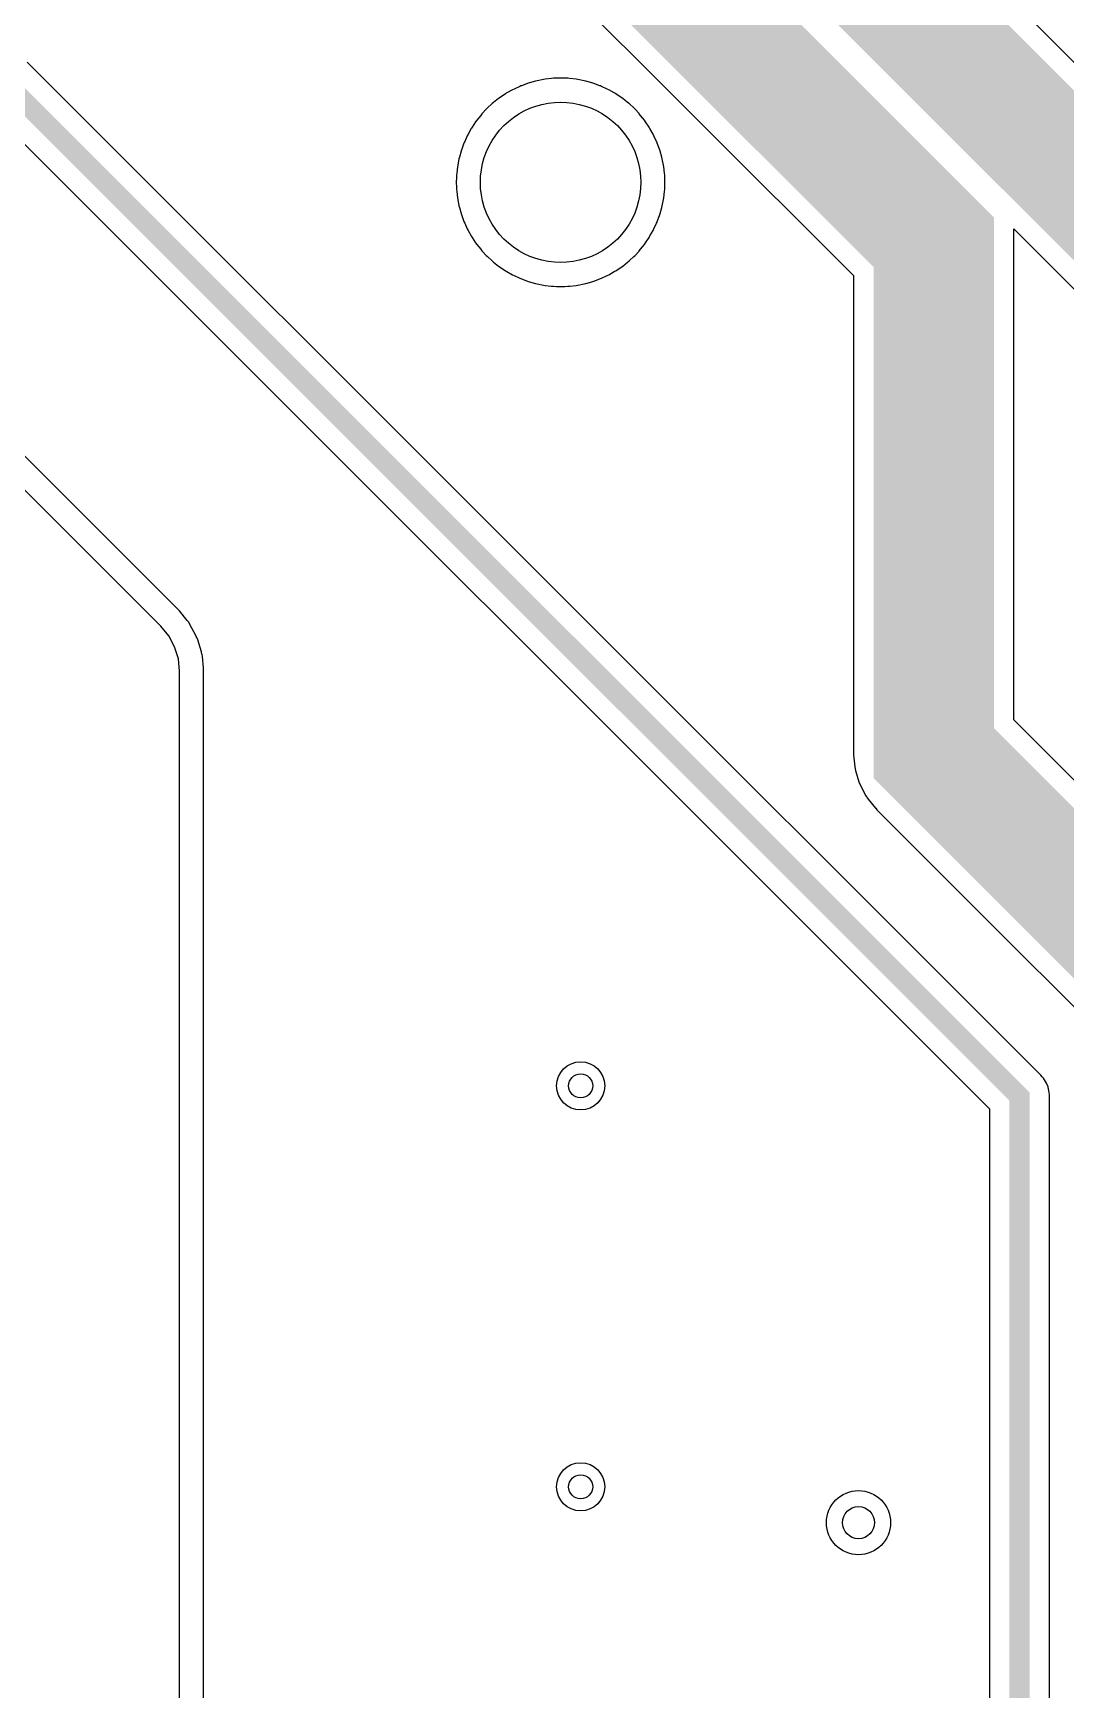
# Model space of a CAD drawing. Header units: millimetres. Extents: x -74 to 74, y -33 to 26.
# Drawn here: x -41.82 to -28.95, y -22.53 to -1.87 of the extents above; entities that cross this region are included whole.
import ezdxf

# ---------------------------------------------------------------- set-up
doc = ezdxf.new("R2010")
doc.units = ezdxf.units.MM
for name, color, linetype in [('COBRE_BAIXO', 7, 'Continuous'), ('COBRE_CIMA', 7, 'Continuous'), ('CONTORNO', 7, 'Continuous'), ('FUROS', 7, 'Continuous'), ('PLANO_GND_BAIXO', 7, 'Continuous'), ('PLANO_GND_CIMA', 7, 'Continuous'), ('VIAS', 7, 'Continuous')]:
    doc.layers.add(name, color=color, linetype=linetype)

msp = doc.modelspace()

# ---------------------------------------------------------------- linework, layer by layer
at = {"layer": 'COBRE_BAIXO', "const_width": 0.25}
msp.add_lwpolyline([(-24.342, -24.181), (-24.342, -26.009), (-25.972, -27.639), (-28.171, -27.639), (-29.53, -26.28), (-29.53, -15.133), (-42.274, -2.389), (-42.274, 1.428), (-43.581, 2.735)], dxfattribs=at)
at = {"layer": 'COBRE_CIMA', "const_width": 1.5}
for points in [[(-24.375, -8.125), (-35.04, 2.54), (-35.6, 2.54)], [(-26.55, -14.9), (-30.6, -10.85), (-30.6, -4.48), (-35.08, 0), (-35.6, 0)]]:
    msp.add_lwpolyline(points, dxfattribs=at)
at = {"layer": 'CONTORNO'}
msp.add_lwpolyline([(0, -30), (-20.25, -30), (-20.251, -30), (-21, -30), (-24, -33), (-39, -33), (-39.174, -32.985), (-39.342, -32.94), (-39.5, -32.866), (-39.643, -32.766), (-39.766, -32.643), (-39.866, -32.5), (-39.94, -32.342), (-39.985, -32.174), (-40, -32), (-40, -31), (-40, -28.4), (-40, -9.831), (-40.015, -9.675), (-40.061, -9.525), (-40.135, -9.387), (-40.234, -9.266), (-44.766, -4.734)], dxfattribs=at)
at = {"layer": 'FUROS'}
msp.add_lwpolyline([(-34.25, -3.733), (-34.253, -3.811), (-34.262, -3.889), (-34.278, -3.966), (-34.299, -4.042), (-34.326, -4.116), (-34.359, -4.187), (-34.397, -4.255), (-34.441, -4.321), (-34.49, -4.382), (-34.543, -4.44), (-34.601, -4.493), (-34.662, -4.542), (-34.728, -4.586), (-34.796, -4.624), (-34.867, -4.657), (-34.941, -4.684), (-35.017, -4.705), (-35.094, -4.721), (-35.172, -4.73), (-35.25, -4.733), (-35.328, -4.73), (-35.406, -4.721), (-35.483, -4.705), (-35.559, -4.684), (-35.633, -4.657), (-35.704, -4.624), (-35.772, -4.586), (-35.838, -4.542), (-35.899, -4.493), (-35.957, -4.44), (-36.01, -4.382), (-36.059, -4.321), (-36.103, -4.255), (-36.141, -4.187), (-36.174, -4.116), (-36.201, -4.042), (-36.222, -3.966), (-36.238, -3.889), (-36.247, -3.811), (-36.25, -3.733), (-36.247, -3.655), (-36.238, -3.577), (-36.222, -3.5), (-36.201, -3.424), (-36.174, -3.35), (-36.141, -3.279), (-36.103, -3.211), (-36.059, -3.145), (-36.01, -3.084), (-35.957, -3.026), (-35.899, -2.973), (-35.838, -2.924), (-35.772, -2.88), (-35.704, -2.842), (-35.633, -2.809), (-35.559, -2.782), (-35.483, -2.761), (-35.406, -2.745), (-35.328, -2.736), (-35.25, -2.733), (-35.172, -2.736), (-35.094, -2.745), (-35.017, -2.761), (-34.941, -2.782), (-34.867, -2.809), (-34.796, -2.842), (-34.728, -2.88), (-34.662, -2.924), (-34.601, -2.973), (-34.543, -3.026), (-34.49, -3.084), (-34.441, -3.145), (-34.397, -3.211), (-34.359, -3.279), (-34.326, -3.35), (-34.299, -3.424), (-34.278, -3.5), (-34.262, -3.577), (-34.253, -3.655)], close=True, dxfattribs=at)
at = {"layer": 'PLANO_GND_BAIXO'}
for points in [[(-29.155, -24.573), (-29.155, -15.133), (-29.155, -15.133), (-29.156, -15.121), (-29.156, -15.108), (-29.156, -15.108), (-29.159, -15.084), (-29.159, -15.084), (-29.168, -15.036), (-29.168, -15.036), (-29.172, -15.023), (-29.175, -15.013), (-29.175, -15.013), (-29.194, -14.967), (-29.206, -14.946), (-29.233, -14.905), (-29.233, -14.905), (-29.248, -14.886), (-29.265, -14.868), (-29.265, -14.868), (-41.899, -2.234)], [(-42.539, -2.654), (-29.905, -15.288), (-29.905, -26.28)], [(-39.7, -31.987), (-39.7, -9.831), (-39.7, -9.831), (-39.701, -9.802), (-39.701, -9.802), (-39.703, -9.787), (-39.716, -9.646), (-39.72, -9.621), (-39.721, -9.617), (-39.721, -9.616), (-39.728, -9.587), (-39.728, -9.587), (-39.774, -9.437), (-39.784, -9.41), (-39.784, -9.409), (-39.791, -9.396), (-39.797, -9.383), (-39.797, -9.383), (-39.871, -9.245), (-39.886, -9.22), (-39.903, -9.197), (-40.002, -9.076), (-40.002, -9.076), (-40.022, -9.054), (-40.022, -9.054), (-42.036, -7.04)]]:
    msp.add_lwpolyline(points, dxfattribs=at)
msp.add_lwpolyline([(-33.983, -4.025), (-33.968, -3.948), (-33.964, -3.925), (-33.964, -3.925), (-33.955, -3.847), (-33.953, -3.823), (-33.953, -3.823), (-33.952, -3.784), (-33.95, -3.745), (-33.95, -3.745), (-33.95, -3.721), (-33.95, -3.721), (-33.952, -3.682), (-33.953, -3.643), (-33.953, -3.643), (-33.955, -3.619), (-33.964, -3.541), (-33.964, -3.541), (-33.968, -3.518), (-33.983, -3.441), (-33.983, -3.441), (-33.989, -3.418), (-33.989, -3.418), (-34.01, -3.343), (-34.01, -3.342), (-34.017, -3.32), (-34.045, -3.246), (-34.045, -3.246), (-34.048, -3.237), (-34.054, -3.224), (-34.087, -3.153), (-34.097, -3.132), (-34.136, -3.064), (-34.136, -3.064), (-34.141, -3.056), (-34.148, -3.044), (-34.148, -3.044), (-34.191, -2.979), (-34.206, -2.959), (-34.254, -2.898), (-34.269, -2.88), (-34.269, -2.88), (-34.273, -2.876), (-34.322, -2.822), (-34.322, -2.822), (-34.339, -2.805), (-34.339, -2.805), (-34.392, -2.756), (-34.397, -2.752), (-34.397, -2.752), (-34.415, -2.737), (-34.476, -2.688), (-34.496, -2.675), (-34.561, -2.631), (-34.561, -2.631), (-34.573, -2.623), (-34.581, -2.619), (-34.581, -2.619), (-34.649, -2.58), (-34.67, -2.57), (-34.741, -2.537), (-34.754, -2.531), (-34.763, -2.528), (-34.763, -2.528), (-34.837, -2.501), (-34.859, -2.493), (-34.86, -2.493), (-34.935, -2.472), (-34.935, -2.472), (-34.958, -2.466), (-34.958, -2.466), (-35.035, -2.451), (-35.058, -2.447), (-35.058, -2.447), (-35.136, -2.438), (-35.16, -2.436), (-35.16, -2.436), (-35.199, -2.435), (-35.238, -2.433), (-35.238, -2.433), (-35.262, -2.433), (-35.262, -2.433), (-35.301, -2.435), (-35.34, -2.436), (-35.34, -2.436), (-35.364, -2.438), (-35.442, -2.447), (-35.442, -2.447), (-35.465, -2.451), (-35.542, -2.466), (-35.542, -2.466), (-35.565, -2.472), (-35.565, -2.472), (-35.64, -2.493), (-35.641, -2.493), (-35.663, -2.501), (-35.737, -2.528), (-35.737, -2.528), (-35.746, -2.531), (-35.759, -2.537), (-35.83, -2.57), (-35.851, -2.58), (-35.919, -2.619), (-35.919, -2.619), (-35.927, -2.623), (-35.939, -2.631), (-35.939, -2.631), (-36.004, -2.675), (-36.024, -2.688), (-36.085, -2.737), (-36.103, -2.752), (-36.103, -2.752), (-36.108, -2.756), (-36.161, -2.805), (-36.161, -2.805), (-36.178, -2.822), (-36.178, -2.822), (-36.227, -2.876), (-36.231, -2.88), (-36.231, -2.88), (-36.246, -2.898), (-36.294, -2.959), (-36.309, -2.979), (-36.352, -3.044), (-36.352, -3.044), (-36.359, -3.056), (-36.364, -3.064), (-36.364, -3.064), (-36.403, -3.132), (-36.413, -3.153), (-36.446, -3.224), (-36.452, -3.237), (-36.455, -3.246), (-36.455, -3.246), (-36.483, -3.32), (-36.49, -3.342), (-36.49, -3.343), (-36.511, -3.418), (-36.511, -3.418), (-36.517, -3.441), (-36.517, -3.441), (-36.532, -3.518), (-36.536, -3.541), (-36.536, -3.541), (-36.545, -3.619), (-36.547, -3.643), (-36.547, -3.643), (-36.548, -3.682), (-36.55, -3.721), (-36.55, -3.721), (-36.55, -3.745), (-36.55, -3.745), (-36.548, -3.784), (-36.547, -3.823), (-36.547, -3.823), (-36.545, -3.847), (-36.536, -3.925), (-36.536, -3.925), (-36.532, -3.948), (-36.517, -4.025), (-36.517, -4.025), (-36.511, -4.048), (-36.511, -4.048), (-36.49, -4.123), (-36.49, -4.123), (-36.483, -4.146), (-36.455, -4.22), (-36.455, -4.22), (-36.452, -4.229), (-36.446, -4.242), (-36.413, -4.313), (-36.403, -4.334), (-36.364, -4.402), (-36.364, -4.402), (-36.359, -4.41), (-36.352, -4.422), (-36.352, -4.422), (-36.309, -4.487), (-36.294, -4.507), (-36.246, -4.568), (-36.231, -4.586), (-36.231, -4.586), (-36.227, -4.59), (-36.178, -4.644), (-36.178, -4.644), (-36.161, -4.66), (-36.161, -4.66), (-36.108, -4.71), (-36.103, -4.714), (-36.103, -4.714), (-36.085, -4.729), (-36.024, -4.777), (-36.004, -4.792), (-35.939, -4.835), (-35.939, -4.835), (-35.927, -4.843), (-35.919, -4.847), (-35.919, -4.847), (-35.851, -4.886), (-35.83, -4.896), (-35.759, -4.929), (-35.746, -4.934), (-35.737, -4.938), (-35.737, -4.938), (-35.663, -4.965), (-35.641, -4.973), (-35.64, -4.973), (-35.565, -4.994), (-35.565, -4.994), (-35.542, -5), (-35.542, -5), (-35.465, -5.015), (-35.442, -5.019), (-35.442, -5.019), (-35.364, -5.028), (-35.34, -5.03), (-35.34, -5.03), (-35.301, -5.031), (-35.262, -5.033), (-35.262, -5.033), (-35.238, -5.033), (-35.238, -5.033), (-35.199, -5.031), (-35.16, -5.03), (-35.16, -5.03), (-35.136, -5.028), (-35.058, -5.019), (-35.058, -5.019), (-35.035, -5.015), (-34.958, -5), (-34.958, -5), (-34.935, -4.994), (-34.935, -4.994), (-34.86, -4.973), (-34.859, -4.973), (-34.837, -4.965), (-34.763, -4.938), (-34.763, -4.938), (-34.754, -4.934), (-34.741, -4.929), (-34.67, -4.896), (-34.649, -4.886), (-34.581, -4.847), (-34.581, -4.847), (-34.573, -4.843), (-34.561, -4.835), (-34.561, -4.835), (-34.496, -4.792), (-34.476, -4.777), (-34.415, -4.729), (-34.397, -4.714), (-34.397, -4.714), (-34.392, -4.71), (-34.339, -4.66), (-34.339, -4.66), (-34.322, -4.644), (-34.322, -4.644), (-34.273, -4.59), (-34.269, -4.586), (-34.269, -4.586), (-34.254, -4.568), (-34.206, -4.507), (-34.191, -4.487), (-34.148, -4.422), (-34.148, -4.422), (-34.141, -4.41), (-34.136, -4.402), (-34.136, -4.402), (-34.097, -4.334), (-34.087, -4.313), (-34.054, -4.242), (-34.048, -4.229), (-34.045, -4.22), (-34.045, -4.22), (-34.017, -4.146), (-34.01, -4.123), (-34.01, -4.123), (-33.989, -4.048), (-33.989, -4.048), (-33.983, -4.025), (-33.983, -4.025)], close=True, dxfattribs=at)
at = {"layer": 'PLANO_GND_CIMA'}
for points in [[(-23.475, -7.611), (-32.745, 1.66)], [(-35.426, -1.069), (-31.6, -4.894), (-31.6, -10.85), (-31.6, -10.85), (-31.599, -10.874), (-31.599, -10.874), (-31.584, -11.021), (-31.575, -11.069), (-31.575, -11.069), (-31.532, -11.21), (-31.513, -11.255), (-31.444, -11.384), (-31.417, -11.425), (-31.324, -11.539), (-31.323, -11.539), (-31.307, -11.557), (-31.307, -11.557), (-27.257, -15.607)], [(-25.843, -14.193), (-29.6, -10.436), (-29.6, -4.48), (-29.6, -4.314), (-25.082, -8.832)], [(-39.7, -31.987), (-39.7, -9.831), (-39.7, -9.831), (-39.701, -9.802), (-39.701, -9.802), (-39.703, -9.787), (-39.716, -9.646), (-39.72, -9.621), (-39.721, -9.617), (-39.721, -9.616), (-39.728, -9.587), (-39.728, -9.587), (-39.774, -9.437), (-39.784, -9.41), (-39.784, -9.409), (-39.791, -9.396), (-39.797, -9.383), (-39.797, -9.383), (-39.871, -9.245), (-39.886, -9.22), (-39.903, -9.197), (-40.002, -9.076), (-40.002, -9.076), (-40.022, -9.054), (-40.022, -9.054), (-42.036, -7.04)]]:
    msp.add_lwpolyline(points, dxfattribs=at)
msp.add_lwpolyline([(-33.983, -4.025), (-33.968, -3.948), (-33.964, -3.925), (-33.964, -3.925), (-33.955, -3.847), (-33.953, -3.823), (-33.953, -3.823), (-33.952, -3.784), (-33.95, -3.745), (-33.95, -3.745), (-33.95, -3.721), (-33.95, -3.721), (-33.952, -3.682), (-33.953, -3.643), (-33.953, -3.643), (-33.955, -3.619), (-33.964, -3.541), (-33.964, -3.541), (-33.968, -3.518), (-33.983, -3.441), (-33.983, -3.441), (-33.989, -3.418), (-33.989, -3.418), (-34.01, -3.343), (-34.01, -3.342), (-34.017, -3.32), (-34.045, -3.246), (-34.045, -3.246), (-34.048, -3.237), (-34.054, -3.224), (-34.087, -3.153), (-34.097, -3.132), (-34.136, -3.064), (-34.136, -3.064), (-34.141, -3.056), (-34.148, -3.044), (-34.148, -3.044), (-34.191, -2.979), (-34.206, -2.959), (-34.254, -2.898), (-34.269, -2.88), (-34.269, -2.88), (-34.273, -2.876), (-34.322, -2.822), (-34.322, -2.822), (-34.339, -2.805), (-34.339, -2.805), (-34.392, -2.756), (-34.397, -2.752), (-34.397, -2.752), (-34.415, -2.737), (-34.476, -2.688), (-34.496, -2.675), (-34.561, -2.631), (-34.561, -2.631), (-34.573, -2.623), (-34.581, -2.619), (-34.581, -2.619), (-34.649, -2.58), (-34.67, -2.57), (-34.741, -2.537), (-34.754, -2.531), (-34.763, -2.528), (-34.763, -2.528), (-34.837, -2.501), (-34.859, -2.493), (-34.86, -2.493), (-34.935, -2.472), (-34.935, -2.472), (-34.958, -2.466), (-34.958, -2.466), (-35.035, -2.451), (-35.058, -2.447), (-35.058, -2.447), (-35.136, -2.438), (-35.16, -2.436), (-35.16, -2.436), (-35.199, -2.435), (-35.238, -2.433), (-35.238, -2.433), (-35.262, -2.433), (-35.262, -2.433), (-35.301, -2.435), (-35.34, -2.436), (-35.34, -2.436), (-35.364, -2.438), (-35.442, -2.447), (-35.442, -2.447), (-35.465, -2.451), (-35.542, -2.466), (-35.542, -2.466), (-35.565, -2.472), (-35.565, -2.472), (-35.64, -2.493), (-35.641, -2.493), (-35.663, -2.501), (-35.737, -2.528), (-35.737, -2.528), (-35.746, -2.531), (-35.759, -2.537), (-35.83, -2.57), (-35.851, -2.58), (-35.919, -2.619), (-35.919, -2.619), (-35.927, -2.623), (-35.939, -2.631), (-35.939, -2.631), (-36.004, -2.675), (-36.024, -2.688), (-36.085, -2.737), (-36.103, -2.752), (-36.103, -2.752), (-36.108, -2.756), (-36.161, -2.805), (-36.161, -2.805), (-36.178, -2.822), (-36.178, -2.822), (-36.227, -2.876), (-36.231, -2.88), (-36.231, -2.88), (-36.246, -2.898), (-36.294, -2.959), (-36.309, -2.979), (-36.352, -3.044), (-36.352, -3.044), (-36.359, -3.056), (-36.364, -3.064), (-36.364, -3.064), (-36.403, -3.132), (-36.413, -3.153), (-36.446, -3.224), (-36.452, -3.237), (-36.455, -3.246), (-36.455, -3.246), (-36.483, -3.32), (-36.49, -3.342), (-36.49, -3.343), (-36.511, -3.418), (-36.511, -3.418), (-36.517, -3.441), (-36.517, -3.441), (-36.532, -3.518), (-36.536, -3.541), (-36.536, -3.541), (-36.545, -3.619), (-36.547, -3.643), (-36.547, -3.643), (-36.548, -3.682), (-36.55, -3.721), (-36.55, -3.721), (-36.55, -3.745), (-36.55, -3.745), (-36.548, -3.784), (-36.547, -3.823), (-36.547, -3.823), (-36.545, -3.847), (-36.536, -3.925), (-36.536, -3.925), (-36.532, -3.948), (-36.517, -4.025), (-36.517, -4.025), (-36.511, -4.048), (-36.511, -4.048), (-36.49, -4.123), (-36.49, -4.123), (-36.483, -4.146), (-36.455, -4.22), (-36.455, -4.22), (-36.452, -4.229), (-36.446, -4.242), (-36.413, -4.313), (-36.403, -4.334), (-36.364, -4.402), (-36.364, -4.402), (-36.359, -4.41), (-36.352, -4.422), (-36.352, -4.422), (-36.309, -4.487), (-36.294, -4.507), (-36.246, -4.568), (-36.231, -4.586), (-36.231, -4.586), (-36.227, -4.59), (-36.178, -4.644), (-36.178, -4.644), (-36.161, -4.66), (-36.161, -4.66), (-36.108, -4.71), (-36.103, -4.714), (-36.103, -4.714), (-36.085, -4.729), (-36.024, -4.777), (-36.004, -4.792), (-35.939, -4.835), (-35.939, -4.835), (-35.927, -4.843), (-35.919, -4.847), (-35.919, -4.847), (-35.851, -4.886), (-35.83, -4.896), (-35.759, -4.929), (-35.746, -4.934), (-35.737, -4.938), (-35.737, -4.938), (-35.663, -4.965), (-35.641, -4.973), (-35.64, -4.973), (-35.565, -4.994), (-35.565, -4.994), (-35.542, -5), (-35.542, -5), (-35.465, -5.015), (-35.442, -5.019), (-35.442, -5.019), (-35.364, -5.028), (-35.34, -5.03), (-35.34, -5.03), (-35.301, -5.031), (-35.262, -5.033), (-35.262, -5.033), (-35.238, -5.033), (-35.238, -5.033), (-35.199, -5.031), (-35.16, -5.03), (-35.16, -5.03), (-35.136, -5.028), (-35.058, -5.019), (-35.058, -5.019), (-35.035, -5.015), (-34.958, -5), (-34.958, -5), (-34.935, -4.994), (-34.935, -4.994), (-34.86, -4.973), (-34.859, -4.973), (-34.837, -4.965), (-34.763, -4.938), (-34.763, -4.938), (-34.754, -4.934), (-34.741, -4.929), (-34.67, -4.896), (-34.649, -4.886), (-34.581, -4.847), (-34.581, -4.847), (-34.573, -4.843), (-34.561, -4.835), (-34.561, -4.835), (-34.496, -4.792), (-34.476, -4.777), (-34.415, -4.729), (-34.397, -4.714), (-34.397, -4.714), (-34.392, -4.71), (-34.339, -4.66), (-34.339, -4.66), (-34.322, -4.644), (-34.322, -4.644), (-34.273, -4.59), (-34.269, -4.586), (-34.269, -4.586), (-34.254, -4.568), (-34.206, -4.507), (-34.191, -4.487), (-34.148, -4.422), (-34.148, -4.422), (-34.141, -4.41), (-34.136, -4.402), (-34.136, -4.402), (-34.097, -4.334), (-34.087, -4.313), (-34.054, -4.242), (-34.048, -4.229), (-34.045, -4.22), (-34.045, -4.22), (-34.017, -4.146), (-34.01, -4.123), (-34.01, -4.123), (-33.989, -4.048), (-33.989, -4.048), (-33.983, -4.025), (-33.983, -4.025)], close=True, dxfattribs=at)
at = {"layer": 'VIAS'}
for centre, radius in [((-35, -15), 0.3), ((-35, -15), 0.15), ((-35, -20), 0.3), ((-35, -20), 0.15), ((-31.537, -20.447), 0.4), ((-31.537, -20.447), 0.2)]:
    msp.add_circle(centre, radius, dxfattribs=at)

doc.saveas('drawing.dxf')
